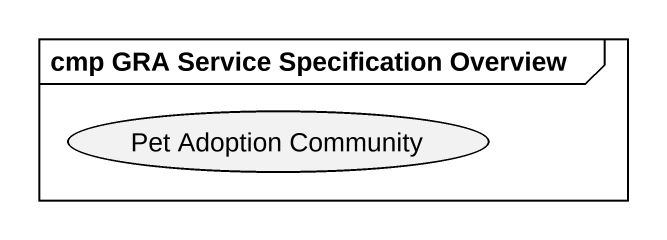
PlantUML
@startuml
mainframe cmp GRA Service Specification Overview
usecase "Pet Adoption Community" as Pet_Adoption_Community
@enduml
